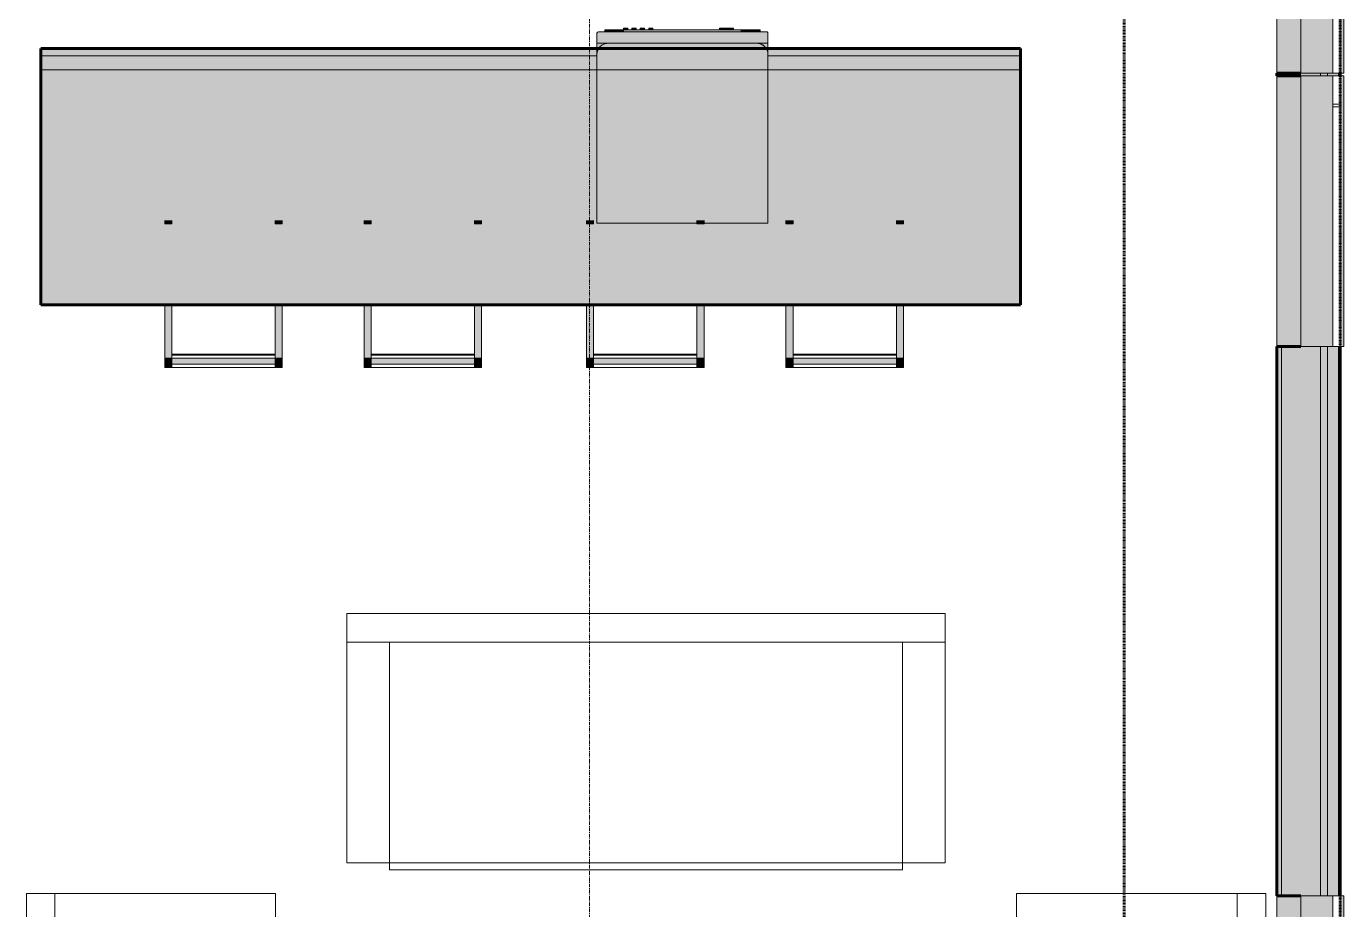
# Model space of a CAD drawing. Header units: inches. Extents: x -4061 to -1937, y 10959 to 12323.
# Drawn here: x -2252.4 to -2067.4, y 11316.1 to 11440.1 of the extents above; entities that cross this region are included whole.
import ezdxf

# ---------------------------------------------------------------- set-up
doc = ezdxf.new("R2010")
doc.units = ezdxf.units.IN
doc.header["$MEASUREMENT"] = 0
doc.linetypes.add('Dash 1_16_', pattern=[0.125, 0.0625, -0.0625])
doc.linetypes.add('Grid Line 1_2_', pattern=[0.875, 0.5, -0.125, 0.125, -0.125])
for name, color, linetype, lineweight in [('0-1', 7, 'Continuous', 5), ('0-2', 250, 'Continuous', 9), ('A-GLAZ-1', 27, 'Continuous', 18), ('A-GLAZ-2', 7, 'Continuous', 18), ('A-GLAZ-4', 251, 'Continuous', 9), ('A-WALL-1', 8, 'Continuous', 5), ('A-WALL-2', 10, 'Continuous', 60), ('A-WALL-3', 7, 'Continuous', 18), ('A-WALL-4', 254, 'Continuous', 5), ('A-WALL-PATT-2', 55, 'Continuous', 9), ('A-WALL-PATT-3', 43, 'Continuous', 9), ('A-WALL-PATT-4', 53, 'Continuous', 9), ('C-PROP-LINE-2', 91, 'Dash 1_16_', 60), ('I-FURN', 30, 'Continuous', 9), ('I-FURN-1', 250, 'Continuous', 9), ('I-FURN-2', 71, 'Continuous', 9), ('Q-CASE-1', 53, 'Continuous', 9), ('Q-CASE-2', 10, 'Continuous', 60), ('Q-CASE-3', 250, 'Continuous', 9), ('Q-SPCQ-1', 250, 'Continuous', 9), ('Q-SPCQ-2', 55, 'Continuous', 9), ('S-GRID-1', 1, 'Grid Line 1_2_', 9)]:
    doc.layers.add(name, color=color, linetype=linetype, lineweight=lineweight)

# ---------------------------------------------------------------- blocks, each defined once
blk = doc.blocks.new('Couch-Both_Arms-Generic - 1-1372852-ENLARGED RCP - 2ND FLOOR PLAN - EAST')
at = {"layer": 'I-FURN'}
for p, q in [((-36, 18.5), (36, 18.5)), ((-36, -13.5), (-36, 18.5)), ((36, 18.5), (36, -13.5)), ((-42, 17.5), (-36, 17.5)), ((-42, -13.5), (-42, 17.5)), ((-36, 17.5), (-36, -13.5)), ((36, 17.5), (42, 17.5)), ((36, -13.5), (36, 17.5)), ((42, 17.5), (42, -13.5)), ((-42, -13.5), (42, -13.5)), ((-36, -13.5), (-42, -13.5)), ((36, -13.5), (-36, -13.5)), ((42, -13.5), (36, -13.5))]:
    blk.add_line(p, q, dxfattribs=at)
at = {"layer": 'I-FURN-1'}
for p, q in [((-42, 17.5), (42, 17.5)), ((-42, -17.5), (-42, 17.5)), ((42, 17.5), (42, -17.5)), ((42, -17.5), (-42, -17.5))]:
    blk.add_line(p, q, dxfattribs=at)
blk = doc.blocks.new('Couch-Both_Arms-Generic - 2-1352635-ENLARGED RCP - 2ND FLOOR PLAN - EAST')
at = {"layer": 'I-FURN'}
for p, q in [((-24, 13.5), (24, 13.5)), ((-18, 13.5), (-24, 13.5)), ((-24, 13.5), (-24, -17.5)), ((18, 13.5), (-18, 13.5)), ((-18, 13.5), (-18, -18.5)), ((-18, -17.5), (-18, 13.5)), ((18, -18.5), (18, 13.5)), ((24, 13.5), (18, 13.5)), ((18, 13.5), (18, -17.5)), ((24, -17.5), (24, 13.5)), ((-24, -17.5), (-18, -17.5)), ((18, -17.5), (24, -17.5)), ((-18, -18.5), (18, -18.5))]:
    blk.add_line(p, q, dxfattribs=at)
at = {"layer": 'I-FURN-1'}
for p, q in [((24, 17.5), (-24, 17.5)), ((-24, 17.5), (-24, -17.5)), ((24, -17.5), (24, 17.5)), ((-24, -17.5), (24, -17.5))]:
    blk.add_line(p, q, dxfattribs=at)
blk = doc.blocks.new('Couch-Both_Arms-Generic - 2-1523460-ENLARGED RCP - 2ND FLOOR PLAN - EAST')
at = {"layer": 'I-FURN'}
for p, q in [((-18, 18.5), (18, 18.5)), ((-18, -13.5), (-18, 18.5)), ((18, 18.5), (18, -13.5)), ((-24, 17.5), (-18, 17.5)), ((-24, -13.5), (-24, 17.5)), ((-18, 17.5), (-18, -13.5)), ((18, 17.5), (24, 17.5)), ((18, -13.5), (18, 17.5)), ((24, 17.5), (24, -13.5)), ((-24, -13.5), (24, -13.5)), ((-18, -13.5), (-24, -13.5)), ((18, -13.5), (-18, -13.5)), ((24, -13.5), (18, -13.5))]:
    blk.add_line(p, q, dxfattribs=at)
at = {"layer": 'I-FURN-1'}
for p, q in [((-24, 17.5), (24, 17.5)), ((-24, -17.5), (-24, 17.5)), ((24, 17.5), (24, -17.5)), ((24, -17.5), (-24, -17.5))]:
    blk.add_line(p, q, dxfattribs=at)
blk = doc.blocks.new('Dishwasher_15404 - 34_ counter-V18-ENLARGED RCP - 2ND FLOOR PLAN - EAST')
at = {"layer": 'Q-SPCQ-2'}
for points in [[(21.5, 24), (21.5, 0), (23.68, 0), (24.1, 0.06), (24.46, 0.21), (24.83, 0.52), (25.04, 0.79), (25.2, 1.17), (25.25, 1.57), (25.25, 22.43), (25.17, 22.9), (24.98, 23.29), (24.74, 23.58), (24.46, 23.79), (24.08, 23.95), (23.68, 24)], [(25.25, 1.57), (25.25, 0), (26.73, 0.01), (26.82, 0.06), (26.87, 0.2), (26.85, 23.86), (26.82, 23.94), (26.68, 24), (25.25, 24), (25.25, 6.33)], [(26.87, 21.39), (27.12, 21.39), (27.12, 22.91), (26.87, 22.91), (26.87, 21.66)], [(26.87, 20.79), (26.87, 20.19), (27.12, 20.19), (27.12, 21.39), (26.87, 21.39), (26.87, 21.01)], [(26.87, 3.81), (27.12, 3.81), (27.12, 20.19), (26.87, 20.19), (26.87, 6.33)], [(27.12, 19.69), (27.37, 19.69), (27.37, 20.28), (27.12, 20.28), (27.12, 20.19)], [(27.12, 18.51), (27.37, 18.51), (27.37, 19.1), (27.12, 19.1)], [(27.12, 17.33), (27.37, 17.33), (27.37, 17.92), (27.12, 17.92)], [(27.12, 16.15), (27.37, 16.15), (27.37, 16.74), (27.12, 16.74)], [(27.12, 6.79), (27.12, 5.81), (27.37, 5.81), (27.37, 6.79)], [(27.12, 5.55), (27.12, 4.82), (27.37, 4.82), (27.37, 5.81), (27.12, 5.81)], [(26.87, 3.56), (26.87, 2.61), (27.12, 2.61), (27.12, 3.81), (26.87, 3.81)], [(26.87, 1.09), (27.12, 1.09), (27.12, 2.61), (26.87, 2.61)]]:
    blk.add_hatch(color=256, dxfattribs=at).paths.add_polyline_path(points, flags=0)
h = blk.add_hatch(color=256, dxfattribs=at)
h.paths.add_polyline_path([(23.68, 0), (25.25, 0), (25.25, 1.57), (25.2, 1.17), (24.96, 0.67), (24.74, 0.42), (24.46, 0.21), (24.08, 0.05)], flags=0)
h.paths.add_polyline_path([(23.68, 24), (24.1, 23.94), (24.46, 23.79), (24.83, 23.48), (25.04, 23.21), (25.22, 22.75), (25.25, 22.69), (25.25, 24), (23.95, 24)], flags=0)
h = blk.add_hatch(color=256, dxfattribs=at)
h.paths.add_polyline_path([(25.07, 0.85), (25.12, 0.95), (25.08, 0.9)], flags=0)
h.paths.add_polyline_path([(25.2, 1.2), (25.22, 1.25), (25.2, 1.23)], flags=0)
at = {"layer": 'Q-SPCQ-1'}
for p, q in [((0, 24), (23.68, 24)), ((0, 9.97), (0, 24)), ((23.68, 24), (25.25, 24)), ((25.25, 24), (26.68, 24)), ((25.25, 24), (25.25, 22.43)), ((25.25, 22.43), (25.25, 1.57)), ((26.87, 23.8), (26.87, 0.2)), ((26.87, 22.91), (27.12, 22.91)), ((27.12, 21.39), (27.12, 22.91)), ((27.12, 20.19), (27.12, 21.39)), ((27.12, 20.28), (27.37, 20.28)), ((27.12, 3.81), (27.12, 20.19)), ((27.12, 19.69), (27.37, 19.69)), ((27.12, 19.1), (27.37, 19.1)), ((27.12, 18.51), (27.37, 18.51)), ((27.37, 19.69), (27.37, 20.28)), ((27.37, 18.51), (27.37, 19.1)), ((27.12, 17.92), (27.37, 17.92)), ((27.12, 17.33), (27.37, 17.33)), ((27.12, 16.74), (27.37, 16.74)), ((27.37, 17.33), (27.37, 17.92)), ((27.37, 16.15), (27.37, 16.74)), ((27.12, 16.15), (27.37, 16.15)), ((0, 0), (0, 8.97)), ((27.37, 6.79), (27.12, 6.79)), ((27.37, 5.81), (27.37, 6.79)), ((27.37, 4.82), (27.37, 5.81)), ((27.12, 2.61), (27.12, 3.81)), ((27.12, 4.82), (27.37, 4.82)), ((27.12, 1.09), (27.12, 2.61)), ((23.68, 0), (0, 0)), ((25.25, 1.57), (25.25, 0)), ((26.87, 1.09), (27.12, 1.09)), ((25.25, 0), (23.68, 0)), ((26.68, 0), (25.25, 0))]:
    blk.add_line(p, q, dxfattribs=at)
for centre, radius, start, end in [((23.68, 22.43), 1.57, 360, 90), ((23.68, 22.43), 1.57, 32.077, 42.3359), ((23.68, 22.43), 1.57, 17.8182, 27.5266), ((23.68, 22.43), 1.57, 360, 13.6425), ((26.68, 23.8), 0.197, 360, 90), ((23.68, 1.57), 1.57, 270, 360), ((23.68, 1.57), 1.57, 317.6641, 327.923), ((23.68, 1.57), 1.57, 332.4734, 342.1818), ((23.68, 1.57), 1.57, 346.3575, 360), ((26.68, 0.2), 0.197, 270, 360), ((26.68, 0.2), 0.197, 285, 345)]:
    blk.add_arc(centre, radius, start, end, dxfattribs=at)
blk = doc.blocks.new('OD_CW_Base Cabinet - OD_CW_Base Cabinet-2044941-ENLARGED RCP - 2ND FLOOR PLAN - EAST')
at = {"layer": 'Q-CASE-1'}
h = blk.add_hatch(color=256, dxfattribs=at)
h.paths.add_polyline_path([(83.99, 24), (0.74, 24), (0.74, -9), (138.27, -9), (138.27, 24), (103.84, 24)], flags=0)
h.paths.add_polyline_path([(17.16, 12.64), (18.16, 12.64), (18.16, 12.14), (17.16, 12.14), (17.16, 12.64)], flags=0)
h.paths.add_polyline_path([(32.66, 12.64), (33.66, 12.64), (33.66, 12.14), (32.66, 12.14), (32.66, 12.64)], flags=0)
h.paths.add_polyline_path([(45.16, 12.64), (46.16, 12.64), (46.16, 12.14), (45.16, 12.14), (45.16, 12.64)], flags=0)
h.paths.add_polyline_path([(60.66, 12.64), (61.66, 12.64), (61.66, 12.14), (60.66, 12.14), (60.66, 12.64)], flags=0)
h.paths.add_polyline_path([(104.38, 12.64), (105.38, 12.64), (105.38, 12.14), (104.38, 12.14), (104.38, 12.64)], flags=0)
h.paths.add_polyline_path([(76.38, 12.64), (77.38, 12.64), (77.38, 12.14), (76.38, 12.14), (76.38, 12.64)], flags=0)
h.paths.add_polyline_path([(119.88, 12.64), (120.88, 12.64), (120.88, 12.14), (119.88, 12.14), (119.88, 12.64)], flags=0)
h.paths.add_polyline_path([(91.88, 12.64), (92.88, 12.64), (92.88, 12.14), (91.88, 12.14), (91.88, 12.64)], flags=0)
h = blk.add_hatch(color=256, dxfattribs=at)
h.paths.add_polyline_path([(73.18, -9), (60.19, -9), (60.19, -11), (138.27, -11), (138.27, -9), (103.84, -9)], flags=0)
h.paths.add_polyline_path([(0.74, -9), (0.74, -11), (36.19, -11), (36.19, -9), (11.86, -9)], flags=0)
h = blk.add_hatch(color=256, dxfattribs=at)
h.paths.add_polyline_path([(36.05, -11), (0.74, -11), (0.74, -12), (36.19, -12), (36.16, -11)], flags=0)
h.paths.add_polyline_path([(134.49, -11), (60.19, -11), (60.19, -12), (138.27, -12), (138.27, -11)], flags=0)
at = {"layer": 'Q-CASE-2'}
for p, q in [((138.27, 24), (0.74, 24)), ((0.74, 24), (0.74, -12)), ((138.27, -12), (138.27, 24)), ((0.74, -12), (138.27, -12))]:
    blk.add_line(p, q, dxfattribs=at)
at = {"layer": 'Q-CASE-3'}
for p, q in [((0.74, 24), (0.74, -9)), ((0.74, 24), (138.27, 24)), ((138.27, -9), (138.27, 24)), ((0.74, -9), (0.74, -11)), ((0.74, -9), (138.27, -9)), ((138.27, -11), (138.27, -9)), ((0.74, -11), (0.74, -12)), ((0.74, -11), (36.19, -11)), ((0.74, -11), (36.19, -11)), ((60.19, -11), (138.27, -11)), ((60.19, -11), (138.27, -11)), ((138.27, -12), (138.27, -11)), ((0.74, -12), (36.19, -12)), ((60.19, -12), (138.27, -12))]:
    blk.add_line(p, q, dxfattribs=at)
blk = doc.blocks.new('Bar_Stool_6722_1_ - Bar_Stool_6722_1_-V19-ENLARGED RCP - 2ND FLOOR PLAN - EAST')
at = {"layer": 'I-FURN-2'}
for points in [[(1, 20.14), (1, 20.63), (0, 20.63), (0, 20.14)], [(16.5, 20.14), (16.5, 20.63), (15.5, 20.63), (15.5, 20.14)], [(1, 20.13), (1, 20.14), (0, 20.13)], [(16.5, 20.13), (16.5, 20.14), (15.5, 20.13)], [(1, 1.3), (1, 8.78), (0, 8.78), (0, 1.3)], [(16, 1.3), (16.5, 1.3), (16.5, 8.78), (15.5, 8.78), (15.5, 1.3)], [(0, 0.75), (1, 0.75), (1, 1.3), (0, 1.3), (0, 0.75)], [(0, 0), (1, 0), (1, 0.75), (0, 0.75), (0, 0.46)], [(15.5, 0.46), (15.5, 1.3), (1, 1.3), (1, 0.46)], [(16.5, 0.75), (16.5, 1.3), (15.5, 1.3), (15.5, 0.75), (16, 0.75)], [(16.49, 0), (16.5, 0), (16.5, 0.75), (15.5, 0.75), (15.5, 0), (16, 0)]]:
    blk.add_hatch(color=256, dxfattribs=at).paths.add_polyline_path(points, flags=0)
at = {"layer": 'I-FURN-1'}
for p, q in [((0, 20.63), (0, 20.14)), ((1, 20.14), (1, 20.63)), ((15.5, 20.63), (15.5, 20.14)), ((16.5, 20.14), (16.5, 20.63)), ((0, 20.14), (1, 20.14)), ((15.5, 20.14), (16.5, 20.14)), ((0, 8.78), (0, 1.3)), ((1, 1.3), (1, 8.78)), ((15.5, 8.78), (15.5, 1.3)), ((16.5, 1.3), (16.5, 8.78)), ((0, 1.3), (1, 1.3)), ((0, 1.3), (0, 0.75)), ((0, 0.75), (0, 0)), ((0, 0.75), (1, 0.75)), ((1, 1.83), (15.5, 1.83)), ((1, 1.73), (15.5, 1.73)), ((15.5, 1.3), (1, 1.3)), ((1, 0.75), (1, 1.3)), ((1, 0), (1, 0.75)), ((1, 0.46), (15.5, 0.46)), ((15.5, 1.3), (16.5, 1.3)), ((15.5, 1.3), (15.5, 0.75)), ((15.5, 0.75), (15.5, 0)), ((15.5, 0.75), (16.5, 0.75)), ((16.5, 0), (15.5, 0)), ((16.5, 0.75), (16.5, 1.3)), ((16.5, 0), (16.5, 0.75)), ((1, 0), (0, 0)), ((1, 0), (15.5, 0))]:
    blk.add_line(p, q, dxfattribs=at)
blk = doc.blocks.new('Bar_Stool_6722_1_ - Bar_Stool_6722_1_-V20-ENLARGED RCP - 2ND FLOOR PLAN - EAST')
at = {"layer": 'I-FURN-2'}
for points in [[(16, 0), (15.5, 0), (15.5, -0.75), (16.5, -0.75), (16.5, 0)], [(0, 0), (0, -0.75), (1, -0.75), (1, 0)], [(0, -0.75), (0, -1.3), (1, -1.3), (1, -0.75)], [(0, -1.3), (0, -8.78), (1, -8.78), (1, -1.3)], [(15.5, -0.46), (1, -0.46), (1, -1.3), (15.5, -1.3), (15.5, -0.75)], [(15.5, -0.75), (15.5, -1.3), (16.5, -1.3), (16.5, -0.75), (16, -0.75)], [(15.5, -1.3), (15.5, -8.78), (16.5, -8.78), (16.5, -1.3), (16, -1.3)], [(0, -20.13), (0, -20.14), (1, -20.13)], [(0, -20.14), (0, -20.63), (1, -20.63), (1, -20.14)], [(15.5, -20.13), (15.5, -20.14), (16.5, -20.13)], [(15.5, -20.14), (15.5, -20.63), (16.5, -20.63), (16.5, -20.14)]]:
    blk.add_hatch(color=256, dxfattribs=at).paths.add_polyline_path(points, flags=0)
at = {"layer": 'I-FURN-1'}
for p, q in [((0, 0), (0, -0.75)), ((0, 0), (1, 0)), ((1, -0.75), (1, 0)), ((0, -0.75), (0, -1.3)), ((1, -0.75), (0, -0.75)), ((0, -1.3), (0, -8.78)), ((1, -1.3), (0, -1.3)), ((15.5, 0), (1, 0)), ((15.5, -0.46), (1, -0.46)), ((1, -1.3), (1, -0.75)), ((1, -1.3), (15.5, -1.3)), ((1, -8.78), (1, -1.3)), ((15.5, -1.73), (1, -1.73)), ((15.5, -1.83), (1, -1.83)), ((15.5, 0), (15.5, -0.75)), ((15.5, 0), (16.5, 0)), ((15.5, -0.75), (15.5, -1.3)), ((16.5, -0.75), (15.5, -0.75)), ((15.5, -1.3), (15.5, -8.78)), ((16.5, -1.3), (15.5, -1.3)), ((16.5, -0.75), (16.5, 0)), ((16.5, -1.3), (16.5, -0.75)), ((16.5, -8.78), (16.5, -1.3)), ((0, -20.14), (0, -20.63)), ((1, -20.14), (0, -20.14)), ((1, -20.63), (1, -20.14)), ((15.5, -20.14), (15.5, -20.63)), ((16.5, -20.14), (15.5, -20.14)), ((16.5, -20.63), (16.5, -20.14))]:
    blk.add_line(p, q, dxfattribs=at)
blk = doc.blocks.new('CTR - 1st Phase - Unit Layouts_rvt-1-ENLARGED RCP - 2ND FLOOR PLAN - EAST')
at = {"layer": '0-2'}
for name, p, rotation in [('Dishwasher_15404 - 34_ counter-V18-ENLARGED RCP - 2ND FLOOR PLAN - EAST', (-2148.25, 11412.52), 89.99999999982167), ('OD_CW_Base Cabinet - OD_CW_Base Cabinet-2044941-ENLARGED RCP - 2ND FLOOR PLAN - EAST', (-2112.06, 11425.02), 180), ('Bar_Stool_6722_1_ - Bar_Stool_6722_1_-V20-ENLARGED RCP - 2ND FLOOR PLAN - EAST', (-2216.44, 11392.25), 180), ('Bar_Stool_6722_1_ - Bar_Stool_6722_1_-V20-ENLARGED RCP - 2ND FLOOR PLAN - EAST', (-2157.22, 11392.25), 180), ('Bar_Stool_6722_1_ - Bar_Stool_6722_1_-V20-ENLARGED RCP - 2ND FLOOR PLAN - EAST', (-2129.22, 11392.25), 180), ('Couch-Both_Arms-Generic - 1-1372852-ENLARGED RCP - 2ND FLOOR PLAN - EAST', (-2165.36, 11340.16), 180), ('Couch-Both_Arms-Generic - 2-1352635-ENLARGED RCP - 2ND FLOOR PLAN - EAST', (-2234.86, 11294.34), 89.9999999999165), ('Couch-Both_Arms-Generic - 2-1523460-ENLARGED RCP - 2ND FLOOR PLAN - EAST', (-2095.86, 11294.34), 89.99999999993244)]:
    blk.add_blockref(name, p, dxfattribs=dict(at, rotation=rotation))
blk.add_blockref('Bar_Stool_6722_1_ - Bar_Stool_6722_1_-V19-ENLARGED RCP - 2ND FLOOR PLAN - EAST', (-2204.94, 11392.25), dxfattribs=at)
blk = doc.blocks.new('_THE_ WINDOW _ DOOR - Window - 2nd Floor-2113391-ENLARGED RCP - 2ND FLOOR PLAN - EAST')
at = {"layer": 'A-GLAZ-1'}
h = blk.add_hatch(color=256, dxfattribs=at)
h.paths.add_polyline_path([(-19.01, -4.44), (-19.01, -4.94), (19.01, -4.94), (19.01, -4.44), (-12.7, -4.44)], flags=0)
h.paths.add_polyline_path([(-19.01, -3.44), (19.01, -3.44), (19.01, 1.06), (-19.01, 1.06), (-19.01, -1.69)], flags=0)
at = {"layer": 'A-GLAZ-4'}
h = blk.add_hatch(dxfattribs=at)
h.set_pattern_fill('FP_12', color=256, style=0, pattern_type=2)
h.set_pattern_definition([(0, (25.74, -1.51), (-38.4, 120.38), [0.392, -38.007]), (0, (25.74, -1.12), (-38.4, 120.38), [0.392, -38.007]), (0, (25.74, 14.85), (-38.4, 120.38), [0.392, -38.007]), (0, (25.74, 15.24), (-38.4, 120.38), [0.392, -38.007]), (0, (25.74, 31.2), (-38.4, 120.38), [0.393, -38.008]), (0, (25.74, 31.6), (-38.4, 120.38), [0.393, -38.008]), (0, (25.74, 47.56), (-38.4, 120.38), [0.393, -38.008]), (0, (25.74, 47.95), (-38.4, 120.38), [0.393, -38.008]), (0, (25.74, 63.92), (-38.4, 120.38), [0.393, -38.008]), (0, (25.74, 64.31), (-38.4, 120.38), [0.393, -38.008]), (0, (25.74, 80.28), (-38.4, 120.38), [0.393, -38.008]), (0, (25.74, 80.67), (-38.4, 120.38), [0.393, -38.008]), (0, (25.74, 96.63), (-38.4, 120.38), [0.393, -38.008]), (0, (25.74, 97.03), (-38.4, 120.38), [0.393, -38.008]), (0, (25.74, 112.99), (-38.4, 120.38), [0.392, -38.007]), (0, (25.74, 113.38), (-38.4, 120.38), [0.392, -38.007]), (0, (43.19, -1.51), (-38.4, 120.38), [0.393, -38.008]), (0, (43.19, -1.12), (-38.4, 120.38), [0.393, -38.008]), (0, (43.19, 14.85), (-38.4, 120.38), [0.393, -38.008]), (0, (43.19, 15.24), (-38.4, 120.38), [0.393, -38.008]), (0, (43.19, 31.2), (-38.4, 120.38), [0.393, -38.008]), (0, (43.19, 31.6), (-38.4, 120.38), [0.393, -38.008]), (0, (43.19, 47.56), (-38.4, 120.38), [0.393, -38.008]), (0, (43.19, 47.95), (-38.4, 120.38), [0.393, -38.008]), (0, (43.19, 63.92), (-38.4, 120.38), [0.393, -38.008]), (0, (43.19, 64.31), (-38.4, 120.38), [0.393, -38.008]), (0, (43.19, 80.28), (-38.4, 120.38), [0.393, -38.008]), (0, (43.19, 80.67), (-38.4, 120.38), [0.393, -38.008]), (0, (43.19, 96.63), (-38.4, 120.38), [0.393, -38.008]), (0, (43.19, 97.03), (-38.4, 120.38), [0.393, -38.008]), (0, (43.19, 112.99), (-38.4, 120.38), [0.392, -38.007]), (0, (43.19, 113.38), (-38.4, 120.38), [0.392, -38.007]), (0, (60.64, -1.51), (-38.4, 120.38), [0.392, -38.007]), (0, (60.64, -1.12), (-38.4, 120.38), [0.392, -38.007]), (0, (60.64, 14.85), (-38.4, 120.38), [0.392, -38.007]), (0, (60.64, 15.24), (-38.4, 120.38), [0.392, -38.007]), (0, (60.64, 31.2), (-38.4, 120.38), [0.392, -38.007]), (0, (60.64, 31.6), (-38.4, 120.38), [0.392, -38.007]), (0, (60.64, 47.56), (-38.4, 120.38), [0.392, -38.007]), (0, (60.64, 47.95), (-38.4, 120.38), [0.392, -38.007]), (0, (60.64, 63.92), (-38.4, 120.38), [0.392, -38.007]), (0, (60.64, 64.31), (-38.4, 120.38), [0.392, -38.007]), (0, (60.64, 80.28), (-38.4, 120.38), [0.392, -38.007]), (0, (60.64, 80.67), (-38.4, 120.38), [0.392, -38.007]), (0, (60.64, 96.63), (-38.4, 120.38), [0.392, -38.007]), (0, (60.64, 97.03), (-38.4, 120.38), [0.392, -38.007]), (0, (60.64, 112.99), (-38.4, 120.38), [0.392, -38.007]), (0, (60.64, 113.38), (-38.4, 120.38), [0.392, -38.007]), (90, (24, -4.063), (-38.4, 2e-15), [120, -0.375]), (90, (24.375, -4.063), (-38.4, 2e-15), [120, -0.375]), (90, (25.74, -1.51), (-38.4, 2e-15), [0.392, -119.982]), (90, (25.74, 14.848), (-38.4, 2e-15), [0.393, -119.983]), (90, (25.74, 31.206), (-38.4, 2e-15), [0.392, -119.982]), (90, (25.74, 47.563), (-38.4, 2e-15), [0.392, -119.982]), (90, (25.74, 63.92), (-38.4, 2e-15), [0.392, -119.982]), (90, (25.74, 80.277), (-38.4, 2e-15), [0.392, -119.982]), (90, (25.74, 96.634), (-38.4, 2e-15), [0.392, -119.982]), (90, (25.74, 112.99), (-38.4, 2e-15), [0.392, -119.982]), (90, (26.134, -1.51), (-38.4, 2e-15), [0.392, -119.982]), (90, (26.134, 14.848), (-38.4, 2e-15), [0.393, -119.983]), (90, (26.134, 31.206), (-38.4, 2e-15), [0.392, -119.982]), (90, (26.134, 47.563), (-38.4, 2e-15), [0.392, -119.982]), (90, (26.134, 63.92), (-38.4, 2e-15), [0.392, -119.982]), (90, (26.134, 80.277), (-38.4, 2e-15), [0.392, -119.982]), (90, (26.134, 96.634), (-38.4, 2e-15), [0.392, -119.982]), (90, (26.134, 112.99), (-38.4, 2e-15), [0.392, -119.982]), (90, (43.19, -1.51), (-38.4, 2e-15), [0.392, -119.982]), (90, (43.19, 14.848), (-38.4, 2e-15), [0.393, -119.983]), (90, (43.19, 31.206), (-38.4, 2e-15), [0.392, -119.982]), (90, (43.19, 47.563), (-38.4, 2e-15), [0.392, -119.982]), (90, (43.19, 63.92), (-38.4, 2e-15), [0.392, -119.982]), (90, (43.19, 80.277), (-38.4, 2e-15), [0.392, -119.982]), (90, (43.19, 96.634), (-38.4, 2e-15), [0.392, -119.982]), (90, (43.19, 112.99), (-38.4, 2e-15), [0.392, -119.982]), (90, (43.584, -1.51), (-38.4, 2e-15), [0.392, -119.982]), (90, (43.584, 14.848), (-38.4, 2e-15), [0.393, -119.983]), (90, (43.584, 31.206), (-38.4, 2e-15), [0.392, -119.982]), (90, (43.584, 47.563), (-38.4, 2e-15), [0.392, -119.982]), (90, (43.584, 63.92), (-38.4, 2e-15), [0.392, -119.982]), (90, (43.584, 80.277), (-38.4, 2e-15), [0.392, -119.982]), (90, (43.584, 96.634), (-38.4, 2e-15), [0.392, -119.982]), (90, (43.584, 112.99), (-38.4, 2e-15), [0.392, -119.982]), (90, (60.64, -1.51), (-38.4, 2e-15), [0.392, -119.982]), (90, (60.64, 14.848), (-38.4, 2e-15), [0.392, -119.982]), (90, (60.64, 31.206), (-38.4, 2e-15), [0.392, -119.982]), (90, (60.64, 47.563), (-38.4, 2e-15), [0.392, -119.982]), (90, (60.64, 63.92), (-38.4, 2e-15), [0.392, -119.982]), (90, (60.64, 80.277), (-38.4, 2e-15), [0.392, -119.982]), (90, (60.64, 96.634), (-38.4, 2e-15), [0.392, -119.982]), (90, (60.64, 112.99), (-38.4, 2e-15), [0.392, -119.982]), (90, (61.034, -1.51), (-38.4, 2e-15), [0.392, -119.982]), (90, (61.034, 14.848), (-38.4, 2e-15), [0.392, -119.982]), (90, (61.034, 31.206), (-38.4, 2e-15), [0.392, -119.982]), (90, (61.034, 47.563), (-38.4, 2e-15), [0.392, -119.982]), (90, (61.034, 63.92), (-38.4, 2e-15), [0.392, -119.982]), (90, (61.034, 80.277), (-38.4, 2e-15), [0.392, -119.982]), (90, (61.034, 96.634), (-38.4, 2e-15), [0.392, -119.982]), (90, (61.034, 112.99), (-38.4, 2e-15), [0.392, -119.982]), (180, (62.4, -4.44), (-38.4, 120.38), [38.025, -0.375]), (180, (62.4, -4.06), (-38.4, 120.38), [38.025, -0.375])])
h.paths.add_polyline_path([(-19.01, -3.44), (-19.01, -4.44), (19.01, -4.44), (19.01, -3.44), (-12.7, -3.44)], flags=0)
at = {"layer": 'A-GLAZ-2'}
for p, q in [((19.01, 1.06), (-19.01, 1.06)), ((-19.01, 1.06), (-19.01, -3.44)), ((19.01, 1.06), (19.01, -3.44)), ((19.01, -3.44), (-19.01, -3.44)), ((-19.01, -3.44), (-19.01, -4.44)), ((19.01, -3.44), (19.01, -4.44)), ((-19.01, -4.44), (-19.01, -4.94)), ((-19.01, -4.44), (19.01, -4.44)), ((-19.01, -4.94), (19.01, -4.94)), ((19.01, -4.44), (19.01, -4.94))]:
    blk.add_line(p, q, dxfattribs=at)
blk = doc.blocks.new('CTR - 1st Phase - Shell_rvt-1-ENLARGED RCP - 2ND FLOOR PLAN - EAST')
at = {"layer": 'A-WALL-1'}
h = blk.add_hatch(color=256, dxfattribs=at)
h.paths.add_polyline_path([(-2069.58, 11249.14), (-2068.17, 11249.14), (-2068.17, 11279.98), (-2069.67, 11279.98), (-2069.67, 11249.14)], flags=0)
h.paths.add_polyline_path([(-2068.92, 11318), (-2068.17, 11318), (-2068.17, 11395.18), (-2069.67, 11395.18), (-2069.67, 11318)], flags=0)
h.paths.add_polyline_path([(-2068.17, 11433.2), (-2068.17, 11433.58), (-2069.67, 11433.58), (-2069.67, 11433.2), (-2068.92, 11433.2)], flags=0)
h.paths.add_polyline_path([(-2069.67, 11471.6), (-2068.17, 11471.6), (-2068.17, 11510.38), (-2069.67, 11510.38), (-2069.67, 11474.21)], flags=0)
h.paths.add_polyline_path([(-2068.17, 11548.4), (-2068.17, 11587.18), (-2069.67, 11587.18), (-2069.67, 11548.4), (-2068.92, 11548.4)], flags=0)
h.paths.add_polyline_path([(-2068.17, 11625.2), (-2068.17, 11625.58), (-2069.67, 11625.58), (-2069.67, 11625.2), (-2068.92, 11625.2)], flags=0)
h.paths.add_polyline_path([(-2068.92, 11663.6), (-2068.17, 11663.6), (-2068.17, 11702.38), (-2069.67, 11702.38), (-2069.67, 11663.6)], flags=0)
h.paths.add_polyline_path([(-2069.67, 11740.4), (-2068.17, 11740.4), (-2068.17, 11740.78), (-2069.67, 11740.78)], flags=0)
h.paths.add_polyline_path([(-2068.17, 11778.8), (-2068.17, 11817.58), (-2069.67, 11817.58), (-2069.67, 11778.8), (-2068.92, 11778.8)], flags=0)
h.paths.add_polyline_path([(-2068.92, 11855.6), (-2068.17, 11855.6), (-2068.17, 11894.38), (-2069.67, 11894.38), (-2069.67, 11855.6)], flags=0)
h.paths.add_polyline_path([(-2068.92, 11932.4), (-2068.17, 11932.4), (-2068.17, 12009.58), (-2069.67, 12009.58), (-2069.67, 11932.4)], flags=0)
h.paths.add_polyline_path([(-2068.17, 12047.6), (-2068.17, 12047.98), (-2069.67, 12047.98), (-2069.67, 12047.6), (-2068.92, 12047.6)], flags=0)
h.paths.add_polyline_path([(-2069.67, 12086), (-2068.17, 12086), (-2068.17, 12116.84), (-2069.67, 12116.84), (-2069.67, 12107.03)], flags=0)
for points in [[(-2076.17, 11433.58), (-2073.42, 11433.58), (-2073.42, 11471.6), (-2076.8, 11471.6), (-2076.8, 11433.58)], [(-2073.42, 11395.18), (-2073.42, 11433.2), (-2076.8, 11433.2), (-2076.8, 11395.18), (-2076.17, 11395.18)], [(-2073.42, 11279.98), (-2073.42, 11318), (-2076.8, 11318), (-2076.8, 11279.98), (-2076.17, 11279.98)]]:
    blk.add_hatch(color=256, dxfattribs=at).paths.add_polyline_path(points, flags=0)
at = {"layer": 'A-WALL-4'}
h = blk.add_hatch(color=256, dxfattribs=at)
h.paths.add_polyline_path([(-2067.92, 11247.64), (-2067.92, 11279.98), (-2068.17, 11279.98), (-2068.17, 11247.64)], flags=0)
h.paths.add_polyline_path([(-2068.17, 11318), (-2067.92, 11318), (-2067.92, 11395.18), (-2068.17, 11395.18), (-2068.17, 11323.87)], flags=0)
h.paths.add_polyline_path([(-2067.92, 11433.2), (-2067.92, 11433.58), (-2068.17, 11433.58), (-2068.17, 11433.2)], flags=0)
h.paths.add_polyline_path([(-2068.17, 11471.6), (-2067.92, 11471.6), (-2067.92, 11510.38), (-2068.17, 11510.38), (-2068.17, 11474.21)], flags=0)
h.paths.add_polyline_path([(-2068.17, 11548.4), (-2067.92, 11548.4), (-2067.92, 11587.18), (-2068.17, 11587.18), (-2068.17, 11549.37)], flags=0)
h.paths.add_polyline_path([(-2067.92, 11625.2), (-2067.92, 11625.58), (-2068.17, 11625.58), (-2068.17, 11625.2)], flags=0)
h.paths.add_polyline_path([(-2068.17, 11663.6), (-2067.92, 11663.6), (-2067.92, 11702.38), (-2068.17, 11702.38), (-2068.17, 11699.7)], flags=0)
h.paths.add_polyline_path([(-2067.92, 11740.4), (-2067.92, 11740.78), (-2068.17, 11740.78), (-2068.17, 11740.4)], flags=0)
h.paths.add_polyline_path([(-2067.92, 11778.8), (-2067.92, 11817.58), (-2068.17, 11817.58), (-2068.17, 11778.8)], flags=0)
h.paths.add_polyline_path([(-2067.92, 11855.6), (-2067.92, 11894.38), (-2068.17, 11894.38), (-2068.17, 11855.6)], flags=0)
h.paths.add_polyline_path([(-2068.17, 11932.4), (-2067.92, 11932.4), (-2067.92, 12009.58), (-2068.17, 12009.58), (-2068.17, 12000.37)], flags=0)
h.paths.add_polyline_path([(-2068.17, 12047.6), (-2067.92, 12047.6), (-2067.92, 12047.98), (-2068.17, 12047.98)], flags=0)
h.paths.add_polyline_path([(-2067.92, 12086), (-2067.92, 12118.34), (-2068.17, 12118.34), (-2068.17, 12086)], flags=0)
at = {"layer": 'A-WALL-PATT-2'}
h = blk.add_hatch(dxfattribs=at)
h.set_pattern_fill('FP_1', color=256, style=0, pattern_type=2)
h.set_pattern_definition([(0, (0, 0), (20.48, 5.12), [0.845, -14.515, 0.845, -14.515, -81.92]), (0, (0, 0), (20.48, 5.12), [-30.72, 0.845, -29.875, 0.845, -14.515, -35.84]), (0, (0, 0), (20.48, 5.12), [-76.8, 0.845, -9.395, 0.845, -24.755]), (120, (7.68, 2.56), (-14.67405, 15.1762003), [0.845, -14.515, 0.845, -14.515, -81.92]), (120, (7.68, 2.56), (-14.67405, 15.1762003), [-30.72, 0.845, -29.875, 0.845, -14.515, -35.84]), (120, (7.68, 2.56), (-14.67405, 15.1762003), [-76.8, 0.845, -9.395, 0.845, -24.755]), (240, (10.24, 12.8), (-5.80595, -20.2962003), [0.845, -14.515, 0.845, -14.515, -81.92]), (240, (10.24, 12.8), (-5.80595, -20.2962003), [-30.72, 0.845, -29.875, 0.845, -14.515, -35.84]), (240, (10.24, 12.8), (-5.80595, -20.2962003), [-76.8, 0.845, -9.395, 0.845, -24.755])])
h.paths.add_polyline_path([(-2076.17, 11256.26), (-2076.17, 11279.98), (-2076.8, 11279.98), (-2076.8, 11256.26)], flags=0)
h.paths.add_polyline_path([(-2076.8, 11318), (-2076.17, 11318), (-2076.17, 11395.18), (-2076.8, 11395.18), (-2076.8, 11323.87)], flags=0)
h.paths.add_polyline_path([(-2076.8, 11433.2), (-2076.17, 11433.2), (-2076.17, 11433.58), (-2076.8, 11433.58)], flags=0)
h.paths.add_polyline_path([(-2076.17, 11471.6), (-2076.17, 11509.02), (-2076.8, 11509.02), (-2076.8, 11471.6)], flags=0)
h.paths.add_polyline_path([(-2076.17, 11552.17), (-2076.17, 11587.18), (-2076.8, 11587.18), (-2076.8, 11552.17), (-2076.23, 11552.17)], flags=0)
h.paths.add_polyline_path([(-2076.8, 11625.2), (-2076.17, 11625.2), (-2076.17, 11625.58), (-2076.8, 11625.58)], flags=0)
h.paths.add_polyline_path([(-2076.17, 11663.6), (-2076.17, 11679.99), (-2076.8, 11679.99), (-2076.8, 11663.6)], flags=0)
h.paths.add_polyline_path([(-2076.8, 11685.99), (-2076.17, 11685.99), (-2076.17, 11702.38), (-2076.8, 11702.38), (-2076.8, 11699.7)], flags=0)
h.paths.add_polyline_path([(-2076.8, 11740.4), (-2076.17, 11740.4), (-2076.17, 11740.78), (-2076.8, 11740.78)], flags=0)
h.paths.add_polyline_path([(-2076.8, 11778.8), (-2076.17, 11778.8), (-2076.17, 11813.8), (-2076.8, 11813.8), (-2076.8, 11812.45)], flags=0)
h.paths.add_polyline_path([(-2076.8, 11856.95), (-2076.17, 11856.95), (-2076.17, 11894.38), (-2076.8, 11894.38), (-2076.8, 11877.95)], flags=0)
h.paths.add_polyline_path([(-2076.17, 11932.4), (-2076.17, 12009.58), (-2076.8, 12009.58), (-2076.8, 11932.4)], flags=0)
h.paths.add_polyline_path([(-2076.8, 12047.6), (-2076.17, 12047.6), (-2076.17, 12047.98), (-2076.8, 12047.98)], flags=0)
h.paths.add_polyline_path([(-2076.17, 12086), (-2076.17, 12109.71), (-2076.8, 12109.71), (-2076.8, 12086)], flags=0)
at = {"layer": 'A-WALL-PATT-3'}
h = blk.add_hatch(dxfattribs=at)
h.set_pattern_fill('FP_3', color=256, style=0, pattern_type=2)
h.set_pattern_definition([(0, (0, 0), (0, 3.199), []), (315, (0, 0), (3.19895108, 0), [4.524, -4.524]), (45, (0, 0), (3.19895108, 0), [4.524, -4.524])])
h.paths.add_polyline_path([(-2069.67, 11250.14), (-2069.67, 11279.98), (-2070.67, 11279.98), (-2070.67, 11250.14)], flags=0)
h.paths.add_polyline_path([(-2069.67, 11318), (-2069.67, 11395.18), (-2070.67, 11395.18), (-2070.67, 11318)], flags=0)
h.paths.add_polyline_path([(-2069.67, 11433.2), (-2069.67, 11433.58), (-2070.67, 11433.58), (-2070.67, 11433.2)], flags=0)
h.paths.add_polyline_path([(-2070.67, 11471.6), (-2069.67, 11471.6), (-2069.67, 11510.38), (-2070.67, 11510.38), (-2070.67, 11474.21)], flags=0)
h.paths.add_polyline_path([(-2069.67, 11548.4), (-2069.67, 11587.18), (-2070.67, 11587.18), (-2070.67, 11548.4)], flags=0)
h.paths.add_polyline_path([(-2070.67, 11625.2), (-2069.67, 11625.2), (-2069.67, 11625.58), (-2070.67, 11625.58)], flags=0)
h.paths.add_polyline_path([(-2070.67, 11663.6), (-2069.67, 11663.6), (-2069.67, 11702.38), (-2070.67, 11702.38), (-2070.67, 11699.7)], flags=0)
h.paths.add_polyline_path([(-2070.67, 11740.4), (-2069.67, 11740.4), (-2069.67, 11740.78), (-2070.67, 11740.78)], flags=0)
h.paths.add_polyline_path([(-2069.67, 11778.8), (-2069.67, 11817.58), (-2070.67, 11817.58), (-2070.67, 11778.8)], flags=0)
h.paths.add_polyline_path([(-2070.67, 11855.6), (-2069.67, 11855.6), (-2069.67, 11894.38), (-2070.67, 11894.38)], flags=0)
h.paths.add_polyline_path([(-2070.67, 11932.4), (-2069.67, 11932.4), (-2069.67, 12009.58), (-2070.67, 12009.58), (-2070.67, 12000.37)], flags=0)
h.paths.add_polyline_path([(-2070.67, 12047.6), (-2069.67, 12047.6), (-2069.67, 12047.98), (-2070.67, 12047.98)], flags=0)
h.paths.add_polyline_path([(-2070.67, 12086), (-2069.67, 12086), (-2069.67, 12115.84), (-2070.67, 12115.84), (-2070.67, 12107.03)], flags=0)
at = {"layer": 'A-WALL-PATT-4'}
h = blk.add_hatch(dxfattribs=at)
h.set_pattern_fill('FP_4', color=256, style=0, pattern_type=2)
h.set_pattern_definition([(161.57, (0.32, 0.32), (-2.560496185, -0.000537386), [0, -18.214, 2.022, 0]), (18.43, (-0.32, 0.32), (-2.560496185, 0.000537386), [0, -18.214, 2.022, 0]), (108.43, (0.32, 0.32), (1.27922091, -6.400876726), [6.07, -14.166]), (71.57, (-0.32, 0.32), (1.27922091, 6.400876726), [6.07, -14.166])])
h.paths.add_polyline_path([(-2076.17, 11255.64), (-2070.67, 11255.64), (-2070.67, 11279.98), (-2076.17, 11279.98), (-2076.17, 11256.26)], flags=0)
h.paths.add_polyline_path([(-2076.17, 11318), (-2070.67, 11318), (-2070.67, 11395.18), (-2076.17, 11395.18), (-2076.17, 11323.87)], flags=0)
h.paths.add_polyline_path([(-2070.67, 11433.2), (-2070.67, 11433.58), (-2076.17, 11433.58), (-2076.17, 11433.2), (-2073.42, 11433.2)], flags=0)
h.paths.add_polyline_path([(-2070.67, 11471.6), (-2070.67, 11510.38), (-2076.17, 11510.38), (-2076.17, 11471.6), (-2073.42, 11471.6)], flags=0)
h.paths.add_polyline_path([(-2070.67, 11548.4), (-2070.67, 11587.18), (-2076.17, 11587.18), (-2076.17, 11548.4), (-2072.92, 11548.4)], flags=0)
h.paths.add_polyline_path([(-2070.67, 11625.2), (-2070.67, 11625.58), (-2076.17, 11625.58), (-2076.17, 11625.2), (-2073.42, 11625.2)], flags=0)
h.paths.add_polyline_path([(-2073.42, 11663.6), (-2070.67, 11663.6), (-2070.67, 11702.38), (-2076.17, 11702.38), (-2076.17, 11663.6)], flags=0)
h.paths.add_polyline_path([(-2076.17, 11740.4), (-2070.67, 11740.4), (-2070.67, 11740.78), (-2076.17, 11740.78)], flags=0)
h.paths.add_polyline_path([(-2073.42, 11778.8), (-2070.67, 11778.8), (-2070.67, 11817.58), (-2076.17, 11817.58), (-2076.17, 11778.8)], flags=0)
h.paths.add_polyline_path([(-2070.67, 11855.6), (-2070.67, 11894.38), (-2076.17, 11894.38), (-2076.17, 11855.6), (-2072.92, 11855.6)], flags=0)
h.paths.add_polyline_path([(-2076.17, 11932.4), (-2070.67, 11932.4), (-2070.67, 12009.58), (-2076.17, 12009.58), (-2076.17, 12000.37)], flags=0)
h.paths.add_polyline_path([(-2070.67, 12047.6), (-2070.67, 12047.98), (-2076.17, 12047.98), (-2076.17, 12047.6), (-2073.42, 12047.6)], flags=0)
h.paths.add_polyline_path([(-2070.67, 12086), (-2070.67, 12110.34), (-2076.17, 12110.34), (-2076.17, 12086), (-2073.42, 12086)], flags=0)
at = {"layer": 'A-WALL-2'}
for p, q in [((-2076.8, 11433.2), (-2076.8, 11433.58)), ((-2076.8, 11433.58), (-2073.42, 11433.58)), ((-2073.42, 11433.2), (-2076.8, 11433.2)), ((-2067.92, 11433.58), (-2067.92, 11433.2)), ((-2076.8, 11318), (-2076.8, 11395.18)), ((-2076.8, 11395.18), (-2073.42, 11395.18)), ((-2067.92, 11395.18), (-2067.92, 11318)), ((-2073.42, 11318), (-2076.8, 11318))]:
    blk.add_line(p, q, dxfattribs=at)
at = {"layer": 'A-WALL-3'}
for p, q in [((-2076.8, 11471.6), (-2076.8, 11433.58)), ((-2076.8, 11433.2), (-2076.8, 11395.18)), ((-2076.17, 11433.58), (-2076.17, 11433.2)), ((-2070.67, 11433.58), (-2070.67, 11433.2)), ((-2069.67, 11433.58), (-2069.67, 11433.2)), ((-2068.17, 11433.58), (-2068.17, 11433.2)), ((-2076.17, 11395.18), (-2076.17, 11318)), ((-2070.67, 11395.18), (-2070.67, 11318)), ((-2069.67, 11395.18), (-2069.67, 11318)), ((-2068.17, 11395.18), (-2068.17, 11318)), ((-2076.8, 11318), (-2076.8, 11279.98))]:
    blk.add_line(p, q, dxfattribs=at)
at = {"layer": 'S-GRID-1'}
blk.add_line((-2173.32, 10958.72), (-2173.32, 12290.35), dxfattribs=at)
at = {"layer": '0-2', "rotation": 89.99999999999991}
for p in [(-2072.36, 11452.59), (-2072.36, 11414.19), (-2072.36, 11298.99)]:
    blk.add_blockref('_THE_ WINDOW _ DOOR - Window - 2nd Floor-2113391-ENLARGED RCP - 2ND FLOOR PLAN - EAST', p, dxfattribs=at)
blk = doc.blocks.new('Family - ___-1870007-ENLARGED RCP - 2ND FLOOR PLAN - EAST')
at = {"layer": 'C-PROP-LINE-2'}
blk.add_line((-2067.92, 11247.39), (-2067.92, 12118.59), dxfattribs=at)
blk = doc.blocks.new('Family - ___-1870574-ENLARGED RCP - 2ND FLOOR PLAN - EAST')
at = {"layer": 'C-PROP-LINE-2'}
blk.add_line((-2098.26, 11277.29), (-2098.26, 12088.59), dxfattribs=at)

msp = doc.modelspace()

# ---------------------------------------------------------------- block references
at = {"layer": '0-1'}
for name in ['CTR - 1st Phase - Shell_rvt-1-ENLARGED RCP - 2ND FLOOR PLAN - EAST', 'CTR - 1st Phase - Unit Layouts_rvt-1-ENLARGED RCP - 2ND FLOOR PLAN - EAST']:
    msp.add_blockref(name, (0, 0), dxfattribs=at)
at = {"layer": 'C-PROP-LINE-2'}
for name in ['Family - ___-1870007-ENLARGED RCP - 2ND FLOOR PLAN - EAST', 'Family - ___-1870574-ENLARGED RCP - 2ND FLOOR PLAN - EAST']:
    msp.add_blockref(name, (0, 0), dxfattribs=at)

doc.saveas('drawing.dxf')
